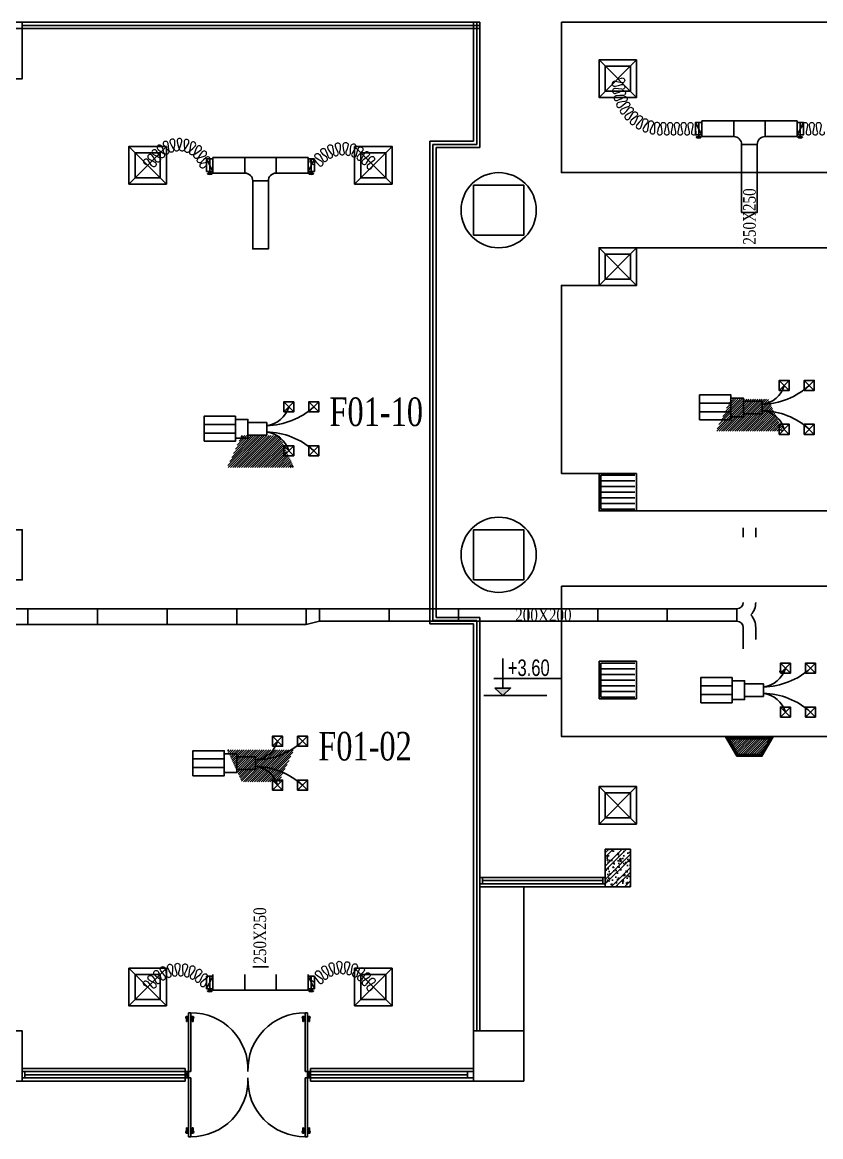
# Model space of a CAD drawing. Header units: metres. Extents: x 352651 to 530851, y -87517 to -24441.
# Drawn here: x 375533 to 388269, y -74148 to -56360 of the extents above; entities that cross this region are included whole.
import ezdxf

# ---------------------------------------------------------------- set-up
doc = ezdxf.new("R2010")
doc.units = ezdxf.units.M
doc.header["$LTSCALE"] = 300
doc.header["$MEASUREMENT"] = 0
doc.layers.get('0').update_dxf_attribs({"linetype": 'CONTINUOUS'})
for name, color, linetype in [('CUA', 8, 'CONTINUOUS'), ('CUAGIO', 2, 'CONTINUOUS'), ('DIFFUSER', 4, 'CONTINUOUS'), ('DUCT', 2, 'CONTINUOUS'), ('FCU', 1, 'CONTINUOUS'), ('FLEX', 5, 'CONTINUOUS'), ('KICH-THUOC', 9, 'CONTINUOUS'), ('KT', 1, 'CONTINUOUS'), ('NOITHAT', 145, 'CONTINUOUS'), ('THAY', 9, 'CONTINUOUS'), ('TUONG', 7, 'CONTINUOUS'), ('vach', 6, 'CONTINUOUS')]:
    doc.layers.add(name, color=color, linetype=linetype)
doc.layers.add('noi mem', color=5, linetype='BATTING', lineweight=0)
doc.styles.add('ANO', font='VnAvantH.TTF')
doc.styles.add('PHU', font='vntimeh.shx', dxfattribs={"width": 0.8})
doc.styles.add('ROMANS', font='romans.shx', dxfattribs={"width": 0.75, "bigfont": 'romancvn.shx'})
doc.linetypes.add('BATTING', pattern='A,0.0001,-0.1,[134,ltypeshp.shx,S=0.1,R=0,X=-0.1,Y=0],-0.2,[134,ltypeshp.shx,S=0.1,R=180,X=0.1,Y=0],-0.1', length=0.4001)

# ---------------------------------------------------------------- blocks, each defined once
blk = doc.blocks.new('cot1')
at = {"layer": 'vach'}
blk.add_lwpolyline([(-400, -400), (400, -400), (400, 400), (-400, 400)], close=True, dxfattribs=at)
blk = doc.blocks.new('SAD')
at = {"layer": 'CUAGIO', "color": 8}
for p, q in [((-300, -300), (300, 300)), ((300, -300), (-300, 300))]:
    blk.add_line(p, q, dxfattribs=at)
at = {"layer": 'CUAGIO'}
blk.add_lwpolyline([(300, -300), (300, 300), (-300, 300), (-300, -300)], close=True, dxfattribs=at)
at = {"layer": 'CUAGIO', "color": 8}
blk.add_lwpolyline([(200, -200), (200, 200), (-200, 200), (-200, -200)], close=True, dxfattribs=at)
blk = doc.blocks.new('SAG')
at = {"layer": 'CUAGIO'}
for p, q in [((-300, 300), (-300, -300)), ((300, 300), (-300, 300)), ((300, -300), (300, 300)), ((-300, -300), (300, -300))]:
    blk.add_line(p, q, dxfattribs=at)
at = {"layer": 'CUAGIO', "color": 8}
for p, q in [((-270, 270), (-270, -270)), ((-180, -270), (-180, 270)), ((-90, -270), (-90, 270)), ((0, -270), (0, 270)), ((90, -270), (90, 270)), ((180, -270), (180, 270)), ((270, -270), (270, 270)), ((-270, -270), (270, -270))]:
    blk.add_line(p, q, dxfattribs=at)
blk = doc.blocks.new('COTSAN')
for p, q in [((0, 1.04), (0, 5.58)), ((-1.34, 2.54), (8.9, 2.54))]:
    blk.add_line(p, q)
blk.add_lwpolyline([(-1.2, 1.11), (1.2, 1.11), (0, 0)], close=True)
blk.add_solid([(-1.2, 1.11), (1.2, 1.11), (0, 0)])
at = {"style": 'ANO', "width": 0.75}
blk.add_attdef('+0.000', (0.77, 2.94), '', height=2.5, dxfattribs=at)
blk = doc.blocks.new('1-van gio D200')
at = {"layer": 'CUAGIO'}
h = blk.add_hatch(dxfattribs=at)
h.set_pattern_fill('ANSI31', color=256, scale=100, style=0)
edge = h.paths.add_edge_path()
edge.add_ellipse((486127, -58494), major_axis=(-38.1, 0), ratio=0.310482, start_angle=0, end_angle=360, ccw=False)
for p, q in [((486167, -58437), (486087, -58277)), ((486127, -58257), (486127, -58494))]:
    blk.add_line(p, q, dxfattribs=at)
blk.add_lwpolyline([(486177, -58457), (486077, -58457), (486077, -58257), (486177, -58257)], close=True, dxfattribs=at)
at = {"layer": 'CUAGIO', "const_width": 3}
for points in [[(486167, -58437), (486087, -58277)], [(486127, -58257), (486127, -58494)]]:
    blk.add_lwpolyline(points, dxfattribs=at)
at = {"layer": 'CUAGIO', "const_width": 5.35}
blk.add_lwpolyline([(486131, -58357, -1), (486123, -58357, -1)], format="xyb", close=True, dxfattribs=at)
at = {"layer": 'CUAGIO', "extrusion": (0, 0, -1)}
blk.add_ellipse((486127, -58494), major_axis=(-38.1, 0), ratio=0.310482, start_param=-1.570796, end_param=4.712389, dxfattribs=at)
blk = doc.blocks.new('FCU_STD')
at = {"layer": 'DIFFUSER', "ltscale": 1.5}
for p, q in [((370, 270), (530, 430)), ((370, 430), (530, 270)), ((770, 270), (930, 430)), ((770, 430), (930, 270)), ((370, -430), (530, -270)), ((370, -270), (530, -430)), ((770, -430), (930, -270)), ((770, -270), (930, -430))]:
    blk.add_line(p, q, dxfattribs=at)
at = {"layer": 'DIFFUSER'}
for points in [[(370, 270), (530, 270), (530, 430), (370, 430)], [(770, 270), (930, 270), (930, 430), (770, 430)], [(370, -430), (530, -430), (530, -270), (370, -270)], [(770, -430), (930, -430), (930, -270), (770, -270)]]:
    blk.add_lwpolyline(points, close=True, dxfattribs=at)
at = {"layer": 'DUCT'}
for points in [[(-400, -150), (-200, -150), (-200, 150), (-400, 150)], [(-200, -100), (100, -100), (100, 100), (-200, 100)]]:
    blk.add_lwpolyline(points, close=True, dxfattribs=at)
at = {"layer": 'FCU', "ltscale": 1.5}
for p, q in [((-900, 70), (-400, 70)), ((-900, -70), (-400, -70))]:
    blk.add_line(p, q, dxfattribs=at)
at = {"layer": 'FCU'}
blk.add_lwpolyline([(-900, -200), (-400, -200), (-400, 200), (-900, 200)], close=True, dxfattribs=at)
at = {"layer": 'FLEX'}
for points in [[(100, 50, 0.3), (450, 350)], [(100, 50, 0.18), (850, 350)], [(100, -50, -0.3), (450, -350)], [(100, -50, -0.18), (850, -350)]]:
    blk.add_lwpolyline(points, format="xyb", dxfattribs=at)

msp = doc.modelspace()

# ---------------------------------------------------------------- hatches: boundary and pattern name
at = {"layer": 'KICH-THUOC'}
h = msp.add_hatch(dxfattribs=at)
h.set_pattern_fill('ANSI31', color=2, scale=200, style=0)
h.set_pattern_definition([(45, (-203304.336, -284.07), (-17.6776695, 17.6776695), [])])
h.paths.add_polyline_path([(387432.5, -62373.5), (386832.5, -62373.5), (386599, -62883.5), (387666, -62883.5)])
h = msp.add_hatch(dxfattribs=at)
h.set_pattern_fill('ANSI31', color=2, scale=200, style=0)
h.set_pattern_definition([(45, (-203304.336, -884.07), (-17.6776695, 17.6776695), [])])
h.paths.add_polyline_path([(379632.5, -62956.4), (379032.5, -62956.4), (378799, -63466.4), (379866, -63466.4)])
h = msp.add_hatch(dxfattribs=at)
h.set_pattern_fill('DOTS', color=2, scale=200, style=0)
h.set_pattern_definition([(0, (-203304.336, -94.412), (6.25, 12.5), [0, -12.5])])
h.paths.add_polyline_path([(386803.8, -67795.5), (387461.3, -67795.5), (387315.3, -68045.5), (386949.7, -68045.5)], flags=16)
h.paths.add_polyline_path([(386751.5, -67765.5), (387513.5, -67765.5), (387332.5, -68075.5), (386932.5, -68075.5)])
h = msp.add_hatch(dxfattribs=at)
h.set_pattern_fill('ANSI31', color=2, scale=200, style=0)
h.set_pattern_definition([(45, (-203304.336, -94.412), (-17.6776695, 17.6776695), [])])
h.paths.add_polyline_path([(386803.8, -67795.5), (386905.6, -67969.9), (387359.5, -67969.9), (387461.3, -67795.5)])
h.paths.add_polyline_path([(386905.6, -67969.9), (386949.7, -68045.5), (387315.3, -68045.5), (387359.5, -67969.9)])
h = msp.add_hatch(dxfattribs=at)
h.set_pattern_fill('ANSI31', color=2, scale=200, style=0)
h.set_pattern_definition([(45, (-203304.336, -94.41), (-17.6776695, 17.6776695), [])])
h.paths.add_polyline_path([(379632.5, -68481), (379032.5, -68481), (378799, -67971), (379866, -67971)])
at = {"layer": 'NOITHAT', "linetype": 'Continuous'}
h = msp.add_hatch(dxfattribs=at)
h.set_pattern_fill('AR-CONC,_O', color=256, scale=30)
h.set_pattern_definition([(50, (-89100, -347750.56), (215.178055, -18.82564), [22.5, -247.5]), (355, (-89100, -347750.56), (-41.6254, 225.65764), [18, -198]), (100.4514, (-89082.07, -347752.12), (173.552815, 206.83186), [19.12206, -210.34263]), (46.1842, (-89100, -347690.56), (320.17231, -49.6557), [33.75, -371.25]), (96.6356, (-89073.32, -347694.7), (280.39881, 292.23536), [28.68309, -315.5139]), (351.1842, (-89100, -347690.56), (280.39858, 292.23558), [27, -297]), (21, (-89070, -347705.56), (179.072116, -120.78567), [22.5, -247.5]), (326, (-89070, -347705.56), (72.9946, 217.54501), [18, -198]), (71.4514, (-89055.08, -347715.62), (252.06679, 96.75915), [19.12206, -210.34263]), (37.5, (-89100, -347750.556), (3.647957, 99.868156), [0, -195.6, 0, -201, 0, -198.75]), (7.5, (-89100, -347750.56), (78.920861, 118.323514), [0, -114.6, 0, -191.1, 0, -75.75]), (327.5, (-89166.9, -347750.556), (160.146731, -6.766462), [0, -75, 0, -234, 0, -310.5]), (317.5, (-89196.9, -347750.56), (174.95585, 30.031495), [0, -97.5, 0, -155.4, 0, -220.5])])
h.paths.add_polyline_path([(384832.5, -70159.6), (385232.5, -70159.6), (385232.5, -69559.6), (384832.5, -69559.6)])
h = msp.add_hatch(dxfattribs=at)
h.set_pattern_fill('ANSI32,_O', color=256, scale=400)
h.set_pattern_definition([(45, (-89100, -347750.56), (-106.066017, 106.066017), []), (45, (-89029.29, -347750.56), (-106.066017, 106.066017), [])])
h.paths.add_polyline_path([(384832.5, -70159.6), (385232.5, -70159.6), (385232.5, -69559.6), (384832.5, -69559.6)])

# ---------------------------------------------------------------- linework, layer by layer
for points in [[(384132.5, -56359.6), (390132.5, -56359.6), (390132.5, -58759.6), (384132.5, -58759.6)], [(389532.5, -64159.6), (389532.5, -63559.6), (390132.5, -63559.6), (390132.5, -60559.6), (389532.5, -60559.6), (389532.5, -59959.6), (384732.5, -59959.6), (384732.5, -60559.6), (384132.5, -60559.6), (384132.5, -63559.6), (384732.5, -63559.6), (384732.5, -64159.6)], [(384132.5, -65359.6), (390132.5, -65359.6), (390132.5, -67759.6), (384132.5, -67759.6)]]:
    msp.add_lwpolyline(points, close=True)
at = {"layer": 'CUA', "linetype": 'Continuous'}
for p, q in [((375532.5, -56359.6), (382832.5, -56359.6)), ((382732.5, -58259.6), (382732.5, -56359.6)), ((382782.5, -58309.6), (382782.5, -56359.6)), ((382832.5, -58359.6), (382832.5, -56359.6)), ((375532.5, -56409.6), (382832.5, -56409.6)), ((375532.5, -56459.6), (382832.5, -56459.6)), ((382032.5, -65959.6), (382032.5, -58259.6)), ((382032.5, -58259.6), (382732.5, -58259.6)), ((382082.5, -65909.6), (382082.5, -58309.6)), ((382082.5, -58309.6), (382782.5, -58309.6)), ((382132.5, -65859.6), (382132.5, -58359.6)), ((382132.5, -58359.6), (382832.5, -58359.6)), ((382032.5, -65959.6), (382732.5, -65959.6)), ((382082.5, -65909.6), (382782.5, -65909.6)), ((382132.5, -65859.6), (382832.5, -65859.6)), ((382732.5, -65959.6), (382732.5, -72459.6)), ((382782.5, -65909.6), (382782.5, -72459.6)), ((382832.5, -65859.6), (382832.5, -72459.6)), ((384832.5, -70009.6), (382832.5, -70009.6)), ((382832.5, -70009.6), (384832.5, -70009.6)), ((382872.5, -70059.6), (384792.5, -70059.6)), ((382832.5, -70109.6), (384832.5, -70109.6)), ((383532.5, -72459.6), (383532.5, -70159.6)), ((375532.5, -73109.6), (378132.5, -73109.6)), ((378132.5, -73109.6), (375532.5, -73109.6)), ((382732.5, -73109.6), (380132.5, -73109.6)), ((380132.5, -73109.6), (382732.5, -73109.6)), ((378132.5, -73209.6), (375532.5, -73209.6)), ((378132.5, -73159.6), (375572.5, -73159.6)), ((382632.5, -73159.6), (380132.5, -73159.6)), ((382732.5, -73209.6), (380132.5, -73209.6))]:
    msp.add_line(p, q, dxfattribs=at)
at = {"layer": 'CUA'}
for p, q in [((382732.5, -56359.6), (382832.5, -56359.6)), ((378157.4, -72219.6), (378157.4, -72274.5)), ((378182.5, -73109.6), (378182.5, -72171.1)), ((378222.5, -72171.1), (378182.5, -72171.1)), ((378222.5, -73109.6), (378222.5, -72171.1)), ((378250.3, -72219.6), (378250.3, -72274.5)), ((380014.8, -72219.6), (380014.8, -72274.5)), ((380042.5, -73109.6), (380042.5, -72171.1)), ((380042.5, -72171.1), (380082.5, -72171.1)), ((380082.5, -73109.6), (380082.5, -72171.1)), ((380107.7, -72219.6), (380107.7, -72274.5)), ((378182, -72245.8), (378132.8, -72245.8)), ((378151.5, -72262), (378151.5, -72311.3)), ((378151.5, -72311.3), (378163.3, -72311.3)), ((378163.3, -72262), (378163.3, -72311.3)), ((378225.6, -72245.8), (378274.8, -72245.8)), ((378244.4, -72262), (378244.4, -72311.3)), ((378256.2, -72311.3), (378244.4, -72311.3)), ((378256.2, -72262), (378256.2, -72311.3)), ((380039.4, -72245.8), (379990.2, -72245.8)), ((380008.9, -72262), (380008.9, -72311.3)), ((380008.9, -72311.3), (380020.7, -72311.3)), ((380020.7, -72262), (380020.7, -72311.3)), ((380083, -72245.8), (380132.2, -72245.8)), ((380101.7, -72262), (380101.7, -72311.3)), ((380113.6, -72311.3), (380101.7, -72311.3)), ((380113.6, -72262), (380113.6, -72311.3)), ((378132.5, -73209.6), (378132.5, -73109.6)), ((378182.5, -73109.6), (378132.5, -73209.6)), ((378182.5, -73209.6), (378132.5, -73109.6)), ((378182.5, -73109.6), (378132.5, -73109.6)), ((378132.5, -73109.6), (378132.5, -73209.6)), ((378182.5, -73209.6), (378132.5, -73109.6)), ((378182.5, -73109.6), (378132.5, -73209.6)), ((378182.5, -73109.6), (378132.5, -73109.6)), ((378182.5, -73109.6), (378132.5, -73109.6)), ((378182.5, -73109.6), (378182.5, -73209.6)), ((378182.5, -73209.6), (378182.5, -73109.6)), ((378222.5, -73109.6), (378182.5, -73109.6)), ((380042.5, -73109.6), (380082.5, -73109.6)), ((380082.5, -73109.6), (380082.5, -73209.6)), ((380082.5, -73109.6), (380132.5, -73209.6)), ((380082.5, -73209.6), (380132.5, -73109.6)), ((380082.5, -73109.6), (380132.5, -73109.6)), ((380082.5, -73209.6), (380082.5, -73109.6)), ((380082.5, -73209.6), (380132.5, -73109.6)), ((380082.5, -73109.6), (380132.5, -73209.6)), ((380082.5, -73109.6), (380132.5, -73109.6)), ((380132.5, -73209.6), (380132.5, -73109.6)), ((380132.5, -73109.6), (380132.5, -73209.6)), ((378182.5, -73209.6), (378132.5, -73209.6)), ((378182.5, -73209.6), (378132.5, -73209.6)), ((378182.5, -73209.6), (378132.5, -73209.6)), ((378182.5, -73209.6), (378182.5, -74148)), ((378222.5, -73209.6), (378182.5, -73209.6)), ((378222.5, -73209.6), (378222.5, -74148)), ((380042.5, -73209.6), (380042.5, -74148)), ((380042.5, -73209.6), (380082.5, -73209.6)), ((380082.5, -73209.6), (380082.5, -74148)), ((380082.5, -73209.6), (380132.5, -73209.6)), ((380082.5, -73209.6), (380132.5, -73209.6)), ((378182, -74073.3), (378132.8, -74073.3)), ((378151.5, -74007.8), (378163.3, -74007.8)), ((378151.5, -74057.1), (378151.5, -74007.8)), ((378157.4, -74099.5), (378157.4, -74044.6)), ((378163.3, -74057.1), (378163.3, -74007.8)), ((378222.5, -74148), (378182.5, -74148)), ((378225.6, -74073.3), (378274.8, -74073.3)), ((378244.4, -74057.1), (378244.4, -74007.8)), ((378256.2, -74007.8), (378244.4, -74007.8)), ((378250.3, -74099.5), (378250.3, -74044.6)), ((378256.2, -74057.1), (378256.2, -74007.8)), ((380039.4, -74073.3), (379990.2, -74073.3)), ((380008.9, -74057.1), (380008.9, -74007.8)), ((380008.9, -74007.8), (380020.7, -74007.8)), ((380014.8, -74099.5), (380014.8, -74044.6)), ((380020.7, -74057.1), (380020.7, -74007.8)), ((380042.5, -74148), (380082.5, -74148)), ((380083, -74073.3), (380132.2, -74073.3)), ((380113.6, -74007.8), (380101.7, -74007.8)), ((380101.7, -74057.1), (380101.7, -74007.8)), ((380107.7, -74099.5), (380107.7, -74044.6)), ((380113.6, -74057.1), (380113.6, -74007.8))]:
    msp.add_line(p, q, dxfattribs=at)
at = {"layer": 'CUA', "linetype": 'Continuous'}
for points in [[(382832.5, -70109.6), (382872.5, -70109.6), (382872.5, -70009.6), (382832.5, -70009.6)], [(384832.5, -70109.6), (384792.5, -70109.6), (384792.5, -70009.6), (384832.5, -70009.6)], [(375532.5, -73209.6), (375572.5, -73209.6), (375572.5, -73109.6), (375532.5, -73109.6)], [(382732.5, -73209.6), (382632.5, -73209.6), (382632.5, -73109.6), (382732.5, -73109.6)], [(382732.5, -73109.6), (382732.5, -73109.6), (382632.5, -73109.6), (382632.5, -73109.6)]]:
    msp.add_lwpolyline(points, close=True, dxfattribs=at)
at = {"layer": 'CUA'}
for centre in [(378157.4, -72245.8), (378250.3, -72245.8), (380014.8, -72245.8), (380107.7, -72245.8), (378157.4, -74073.3), (378250.3, -74073.3), (380014.8, -74073.3), (380107.7, -74073.3)]:
    msp.add_circle(centre, 17.3, dxfattribs=at)
for centre, start, end in [((378230.2, -73074.1), 357.74899, 90.48779), ((380034.8, -73074.1), 89.51221, 182.25101), ((378230.2, -73245), 269.51221, 2.25101), ((380034.8, -73245), 177.74899, 270.48779)]:
    msp.add_arc(centre, 903, start, end, dxfattribs=at)
at = {"layer": 'CUAGIO'}
for p, q in [((386372.5, -58183.5), (386372.5, -57933.5)), ((386882.5, -58183.5), (386882.5, -57933.5)), ((387382.5, -57933.5), (387382.5, -58183.5)), ((387892.5, -58183.5), (387892.5, -57933.5)), ((387007.5, -58308.5), (387257.5, -58308.5)), ((378572.5, -58766.4), (378572.5, -58516.4)), ((379082.5, -58766.4), (379082.5, -58516.4)), ((379582.5, -58516.4), (379582.5, -58766.4)), ((380092.5, -58766.4), (380092.5, -58516.4)), ((379207.5, -58891.4), (379457.5, -58891.4)), ((379457.5, -71436), (379207.5, -71436)), ((378572.5, -71561), (378572.5, -71811)), ((379082.5, -71561), (379082.5, -71811)), ((379582.5, -71561), (379582.5, -71811)), ((380092.5, -71561), (380092.5, -71811))]:
    msp.add_line(p, q, dxfattribs=at)
at = {"layer": 'CUAGIO', "ltscale": 1.5}
for p, q in [((386882.5, -57933.5), (387382.5, -57933.5)), ((379082.5, -58516.4), (379582.5, -58516.4)), ((379082.5, -71811), (379582.5, -71811))]:
    msp.add_line(p, q, dxfattribs=at)
at = {"layer": 'CUAGIO'}
for points in [[(386372.5, -58158.5), (386322.5, -58158.5), (386322.5, -57958.5), (386372.5, -57958.5)], [(387892.5, -58158.5), (387942.5, -58158.5), (387942.5, -57958.5), (387892.5, -57958.5)], [(378572.5, -58741.4), (378522.5, -58741.4), (378522.5, -58541.4), (378572.5, -58541.4)], [(380092.5, -58741.4), (380142.5, -58741.4), (380142.5, -58541.4), (380092.5, -58541.4)], [(378572.5, -71586), (378522.5, -71586), (378522.5, -71786), (378572.5, -71786)], [(380092.5, -71586), (380142.5, -71586), (380142.5, -71786), (380092.5, -71786)]]:
    msp.add_lwpolyline(points, close=True, dxfattribs=at)
for points in [[(386372.5, -57933.5), (386882.5, -57933.5)], [(386882.5, -57933.5), (386697.5, -57933.5)], [(387892.5, -57933.5), (387382.5, -57933.5)], [(387382.5, -57933.5), (387567.5, -57933.5)], [(378572.5, -58516.4), (379082.5, -58516.4)], [(379082.5, -58516.4), (378897.5, -58516.4)], [(380092.5, -58516.4), (379582.5, -58516.4)], [(379582.5, -58516.4), (379767.5, -58516.4)], [(378572.5, -71811), (379082.5, -71811)], [(379582.5, -71811), (380092.5, -71811)]]:
    msp.add_lwpolyline(points, dxfattribs=at)
for points in [[(386372.5, -58183.5), (386882.5, -58183.5, -0.4142136), (387007.5, -58308.5), (387007.5, -59393.5), (387257.5, -59393.5), (387257.5, -58308.5, -0.4142136), (387382.5, -58183.5), (387567.5, -58183.5)], [(387892.5, -58183.5), (387382.5, -58183.5, 0.4142136), (387257.5, -58308.5), (387257.5, -59393.5), (387007.5, -59393.5), (387007.5, -58308.5, 0.4142136), (386882.5, -58183.5), (386697.5, -58183.5)], [(378572.5, -58766.4), (379082.5, -58766.4, -0.4142136), (379207.5, -58891.4), (379207.5, -59976.4), (379457.5, -59976.4), (379457.5, -58891.4, -0.4142136), (379582.5, -58766.4), (379767.5, -58766.4)], [(380092.5, -58766.4), (379582.5, -58766.4, 0.4142136), (379457.5, -58891.4), (379457.5, -59976.4), (379207.5, -59976.4), (379207.5, -58891.4, 0.4142136), (379082.5, -58766.4), (378897.5, -58766.4)]]:
    msp.add_lwpolyline(points, format="xyb", dxfattribs=at)
at = {"layer": 'KICH-THUOC', "color": 2}
for p, q in [((387032.5, -64580.1), (387032.5, -64429)), ((387232.5, -64580.1), (387232.5, -64429)), ((370462.5, -65720.1), (386769.8, -65720.1)), ((375622.5, -65970.1), (375622.5, -65720.1)), ((376732.5, -65970.1), (376732.5, -65720.1)), ((377842.5, -65970.1), (377842.5, -65720.1)), ((378952.5, -65970.1), (378952.5, -65720.1)), ((380062.5, -65970.1), (380062.5, -65720.1)), ((380272.5, -65720.1), (380272.5, -65920.1)), ((381382.5, -65720.1), (381382.5, -65920.1)), ((382492.5, -65720.1), (382492.5, -65920.1)), ((383602.5, -65720.1), (383602.5, -65920.1)), ((384712.5, -65720.1), (384712.5, -65920.1)), ((385822.5, -65720.1), (385822.5, -65920.1)), ((386769.8, -65720.1), (386932.5, -65720.1)), ((386932.5, -65720.1), (386932.5, -65920.1)), ((373402.5, -65970.1), (380062.5, -65970.1)), ((380062.5, -65970.1), (380272.5, -65920.1)), ((380272.5, -65920.1), (386769.8, -65920.1)), ((386769.8, -65920.1), (386932.5, -65920.1)), ((387032.5, -66361), (387032.5, -66020.1)), ((387232.5, -66009.8), (387232.5, -66209.8)), ((387232.5, -66171.3), (387232.5, -66020.1))]:
    msp.add_line(p, q, dxfattribs=at)
at = {"layer": 'KICH-THUOC', "ltscale": 1.5}
msp.add_line((387604.8, -66720.9), (387680.1, -66720.9), dxfattribs=at)
at = {"layer": 'KICH-THUOC', "color": 2}
for points in [[(386751.5, -67765.5), (387513.5, -67765.5), (387332.5, -68075.5), (386932.5, -68075.5)], [(386803.8, -67795.5), (387461.3, -67795.5), (387315.3, -68045.5), (386949.7, -68045.5)]]:
    msp.add_lwpolyline(points, close=True, dxfattribs=at)
for centre, radius, start, end in [((386932.5, -65620.1), 100, 270, 0), ((386932.5, -65620.1), 300, 318.19024, 0), ((386932.5, -66020.1), 100, 0, 90), ((386932.5, -66020.1), 300, 0, 41.80976)]:
    msp.add_arc(centre, radius, start, end, dxfattribs=at)
at = {"layer": 'noi mem', "linetype": 'ByBlock', "ltscale": 1.5}
for points in [[(385042.5, -57259.6), (385092.5, -57249.1, -1.3333333), (385092.5, -57324.1), (385042.5, -57313.6), (384992.5, -57303.2, 1.3333333), (384992.5, -57378.2), (385042.6, -57367.6), (385091.5, -57354.7, -1.3333333), (385095.2, -57429.6), (385045.3, -57421.6), (384993.8, -57417.6, 1.3333333), (385003.4, -57492), (385052.1, -57475.1), (385098.4, -57454.8, -1.3333333), (385113.7, -57528.2), (385063.1, -57528), (385011.7, -57532, 1.3333333), (385032.6, -57604.1), (385078.2, -57579.9), (385120.8, -57552.7, -1.3333333), (385147.2, -57622.9), (385097.2, -57630.5), (385046.9, -57642.3, 1.3333333), (385078.7, -57710.3), (385120, -57679.4), (385157.9, -57646, -1.3333333), (385194.8, -57711.3), (385146.6, -57726.5), (385098.8, -57745.9, 1.3333333), (385140.6, -57808.2), (385176.7, -57771.3), (385209, -57732.4, -1.3333333), (385255.5, -57791.2), (385210.2, -57813.7), (385165.9, -57840.3, 1.3333333), (385216.8, -57895.4), (385246.8, -57853.4), (385272.8, -57809.9, -1.3333333), (385327.8, -57860.9), (385286.4, -57890.1), (385246.8, -57923.2, 1.3333333), (385305.6, -57969.7), (385328.8, -57923.6), (385347.7, -57876.7, -1.3333333), (385409.9, -57918.6), (385373.6, -57953.8), (385339.5, -57992.6, 1.3333333), (385404.8, -58029.6), (385420.6, -57980.4), (385432.1, -57931.2, -1.3333333), (385500, -57963), (385469.5, -58003.4), (385441.8, -58046.9, 1.3333333), (385512, -58073.4), (385520, -58022.5), (385523.8, -57972, -1.3333333), (385595.8, -57993), (385571.9, -58037.6), (385551.2, -58084.9, 1.3333333), (385624.6, -58100.2), (385624.7, -58048.6), (385620.7, -57998.2, -1.3333333), (385695.1, -58007.9), (385678.3, -58055.6), (385665.2, -58105.5, 1.3333333), (385740.1, -58109.4), (385732.2, -58058.4), (385721.8, -58008.4, -1.3333333), (385796.8, -58008.5), (385786.3, -58058.5), (385775.8, -58108.5, 1.3333333), (385850.8, -58108.5), (385840.3, -58058.5), (385829.8, -58008.5, -1.3333333), (385904.8, -58008.5), (385894.3, -58058.5), (385883.8, -58108.5, 1.3333333), (385958.8, -58108.5), (385948.3, -58058.5), (385937.9, -58008.5, -1.3333333), (386012.9, -58008.5), (386002.4, -58058.5), (385991.9, -58108.5, 1.3333333), (386066.9, -58108.5), (386056.4, -58058.5), (386045.9, -58008.5, -1.3333333), (386120.9, -58008.5), (386110.4, -58058.5), (386099.9, -58108.5, 1.3333333), (386174.9, -58108.5), (386164.5, -58058.5), (386154, -58008.5, -1.3333333), (386229, -58008.5), (386218.5, -58058.5), (386208, -58108.5, 1.3333333), (386283, -58108.5), (386272.5, -58058.5)], [(387992.5, -58058.5), (387982.2, -58008.5, -1.3333333), (388057.2, -58008.5), (388046.9, -58058.5), (388036.5, -58108.5, 1.3333333), (388111.5, -58108.5), (388101.2, -58058.5), (388090.9, -58008.5, -1.3333333), (388165.9, -58008.5), (388155.5, -58058.5), (388145.2, -58108.5, 1.3333333), (388220.2, -58108.5), (388209.9, -58058.5), (388199.6, -58008.5, -1.3333333), (388274.6, -58008.5), (388264.2, -58058.5), (388253.9, -58108.5, 1.3333333), (388328.9, -58108.5)]]:
    msp.add_lwpolyline(points, format="xyb", dxfattribs=at)
at = {"layer": 'noi mem', "ltscale": 1.5}
for points in [[(378472.5, -58641.4), (378434, -58675.7, -1.3333333), (378399.1, -58609.3), (378449.1, -58597), (378499.2, -58584.7, 1.3333333), (378464.3, -58518.3), (378425.8, -58552.6), (378389.9, -58588.6, -1.3333333), (378351.3, -58524.3), (378399.9, -58509.6), (378447.7, -58488.6, 1.3333333), (378402.2, -58429), (378369.4, -58469.7), (378342.5, -58512.8, -1.3333333), (378290.5, -58458.7), (378334.7, -58433.5), (378376.6, -58402.4, 1.3333333), (378318.9, -58354.5), (378296.1, -58401.5), (378279.4, -58449.5, -1.3333333), (378216.7, -58408.3), (378254.1, -58373.9), (378288.1, -58334.3, 1.3333333), (378221.2, -58300.4), (378209.3, -58351.2), (378203.8, -58401.8, -1.3333333), (378133.5, -58375.6), (378162.3, -58333.7), (378186.6, -58287.5, 1.3333333), (378113.8, -58269.4), (378113.6, -58321.6), (378119.4, -58372.1, -1.3333333), (378045.1, -58362.2), (378063.9, -58315), (378077.3, -58264.5, 1.3333333), (378002.3, -58263), (378013.7, -58314), (378030.6, -58361.9, -1.3333333), (377955.9, -58368.8), (377963.7, -58318.6), (377965.6, -58266.4, 1.3333333), (377892.1, -58281.7), (377914.6, -58328.8), (377941.7, -58371.8, -1.3333333), (377870.5, -58395.1), (377866.9, -58344.4), (377857.1, -58293.2, 1.3333333), (377788.9, -58324.4), (377821.3, -58365.3), (377857.3, -58401.2, -1.3333333), (377793, -58439.8), (377778.2, -58391.2), (377757.3, -58343.4, 1.3333333), (377697.7, -58388.9), (377738.4, -58421.7), (377781.5, -58448.6, -1.3333333), (377727.4, -58500.6), (377702.2, -58456.4), (377673.7, -58413.5, 1.3333333), (377623, -58468.8), (377668.3, -58493.4), (377713.5, -58518.1, -1.3333333), (377662.8, -58573.4), (377634.3, -58530.4), (377605.9, -58487.5, 1.3333333), (377555.2, -58542.8), (377600.4, -58567.4), (377645.6, -58592.1, -1.3333333), (377594.9, -58647.4), (377566.5, -58604.4), (377538, -58561.5, 1.3333333), (377487.3, -58616.8), (377532.5, -58641.4)], [(380192.5, -58641.4), (380147.7, -58617.3, -1.3333333), (380195, -58559.1), (380227.8, -58598), (380260.5, -58636.9, 1.3333333), (380307.9, -58578.9), (380263.2, -58554.6), (380219.9, -58526.5, -1.3333333), (380271.6, -58472.2), (380301.8, -58514.1), (380326.3, -58557.9, 1.3333333), (380383.6, -58509.6), (380344.7, -58478.1), (380308.5, -58441.2, -1.3333333), (380370.9, -58399.5), (380391.2, -58447), (380405.4, -58495.1, 1.3333333), (380472, -58460.5), (380440.9, -58421.2), (380413.7, -58377.3, -1.3333333), (380483.7, -58350.3), (380493.1, -58401.1), (380496.4, -58451.1, 1.3333333), (380569, -58431.9), (380547.2, -58386.8), (380530.3, -58337.9, -1.3333333), (380604.5, -58326.9), (380602.5, -58378.5), (380594.9, -58428.1, 1.3333333), (380669.8, -58425.2), (380658.5, -58376.4), (380652.6, -58325.1, -1.3333333), (380727.4, -58330.5), (380714.3, -58380.5), (380696, -58427.1, 1.3333333), (380769.7, -58440.8), (380769.3, -58390.7), (380774.9, -58339.3, -1.3333333), (380846.7, -58361), (380822.9, -58406.8), (380794.8, -58448.4, 1.3333333), (380863.8, -58477.8), (380874.3, -58428.8), (380891, -58379.9, -1.3333333), (380956.3, -58416.8), (380923.1, -58456.3), (380886.6, -58490.7, 1.3333333), (380947.4, -58534.5), (380968.5, -58489), (380995.1, -58444.9, -1.3333333), (381051, -58494.9), (381010.2, -58526.3), (380969, -58556.2, 1.3333333), (381023.6, -58607.6), (381051, -58564.7), (381078.3, -58521.8, -1.3333333), (381133, -58573.2), (381091.8, -58603.1), (381050.6, -58632.9, 1.3333333), (381105.2, -58684.4), (381132.5, -58641.4)], [(377532.5, -71759.6), (377487.5, -71735.6, -1.3333333), (377535.2, -71677.7), (377567.4, -71717.2), (377599.5, -71756.8, 1.3333333), (377647.2, -71698.9), (377602.3, -71674.9), (377558.5, -71647.5, -1.3333333), (377609.9, -71592.9), (377639.9, -71635), (377664.7, -71678.8, 1.3333333), (377721.2, -71629.5), (377681.2, -71598.9), (377643.6, -71563.5, -1.3333333), (377704.7, -71520), (377725.9, -71567.1), (377741.7, -71614.9, 1.3333333), (377806.7, -71577.6), (377773.5, -71539.8), (377743.5, -71497.7, -1.3333333), (377812, -71467), (377823.5, -71517.4), (377829.6, -71567.4, 1.3333333), (377900.7, -71543.5), (377875.5, -71500), (377854.4, -71452.8, -1.3333333), (377927.5, -71436.1), (377929, -71487.7), (377925.2, -71537.9, 1.3333333), (377999.6, -71528.5), (377983.4, -71480.8), (377971.9, -71430.5, -1.3333333), (378046.8, -71428.4), (378038.2, -71479.3), (378024.6, -71527.8, 1.3333333), (378099.5, -71533.1), (378092.9, -71483.2), (378091.5, -71431.5, -1.3333333), (378165.4, -71444.1), (378146.9, -71492.4), (378124.2, -71537.3, 1.3333333), (378196.5, -71557.1), (378199.8, -71506.9), (378208.5, -71455.9, -1.3333333), (378278.6, -71482.8), (378251, -71526.5), (378219.9, -71566.1, 1.3333333), (378287, -71599.7), (378300.1, -71551), (378318.6, -71502.8, -1.3333333), (378382, -71542.8), (378346.5, -71580.3), (378308.2, -71613, 1.3333333), (378367.4, -71659.1), (378389.7, -71614), (378415, -71569.6, -1.3333333), (378471.5, -71618.9), (378431.1, -71650), (378390.7, -71681.1, 1.3333333), (378447.3, -71730.3), (378472.5, -71686)], [(380192.5, -71686), (380149.2, -71659.4, -1.3333333), (380199.4, -71603.6), (380230.4, -71643.9), (380261.3, -71684.2, 1.3333333), (380311.6, -71628.6), (380268.5, -71601.9), (380227, -71571.1, -1.3333333), (380281.7, -71519.8), (380309.7, -71563.1), (380331.8, -71608, 1.3333333), (380391.9, -71563.2), (380355.2, -71529.3), (380321.7, -71490, -1.3333333), (380386.5, -71452.3), (380404.1, -71500.8), (380415.5, -71549.5, 1.3333333), (380484.1, -71519.4), (380456, -71478.1), (380432.3, -71432.2, -1.3333333), (380503.9, -71410.1), (380510.1, -71461.4), (380510.2, -71511.4, 1.3333333), (380583.9, -71497.6), (380565.8, -71451), (380553, -71400.9, -1.3333333), (380627.8, -71395.6), (380622.3, -71446.9), (380611, -71495.7, 1.3333333), (380686, -71498.8), (380678.9, -71449.3), (380677.7, -71397.7, -1.3333333), (380751.8, -71409.3), (380734.8, -71458.1), (380712.9, -71503.1, 1.3333333), (380785.1, -71523.1), (380789.4, -71473.2), (380799.9, -71422.6, -1.3333333), (380869.5, -71450.7), (380841.9, -71494.4), (380810.4, -71533.2, 1.3333333), (380876.3, -71569), (380891.7, -71521.4), (380913.3, -71474.5, -1.3333333), (380974.8, -71517.6), (380938.1, -71553.9), (380898.6, -71584.7, 1.3333333), (380954.7, -71634.4), (380980.5, -71591.5), (381011.3, -71550.5, -1.3333333), (381062.2, -71605.6), (381018.9, -71633.1), (380975.6, -71659.7, 1.3333333), (381025.7, -71715.5), (381056.8, -71675.2), (381087.9, -71635, -1.3333333), (381138, -71690.8), (381094.7, -71717.4), (381051.3, -71744, 1.3333333), (381101.4, -71799.8), (381132.5, -71759.6)]]:
    msp.add_lwpolyline(points, format="xyb", dxfattribs=at)
at = {"layer": 'THAY', "linetype": 'Continuous'}
for p, q in [((382832.5, -70159.6), (382832.5, -70009.6)), ((382832.5, -70009.6), (384832.5, -70009.6)), ((384832.5, -70009.6), (384832.5, -70159.6)), ((384832.5, -70159.6), (382832.5, -70159.6)), ((375532.5, -73059.6), (378132.5, -73059.6)), ((378132.5, -73059.6), (378132.5, -73259.6)), ((380132.5, -73059.6), (380132.5, -73259.6)), ((380132.5, -73059.6), (382732.5, -73059.6)), ((375532.5, -73259.6), (378132.5, -73259.6)), ((380132.5, -73259.6), (382782.5, -73259.6))]:
    msp.add_line(p, q, dxfattribs=at)
at = {"layer": 'THAY'}
for centre in [(383132.5, -59359.6), (383132.5, -64859.6)]:
    msp.add_circle(centre, 600, dxfattribs=at)
at = {"layer": 'TUONG'}
for p, q in [((375532.5, -56359.6), (368732.5, -56359.6)), ((375532.5, -56459.6), (375532.5, -56359.6)), ((383898.3, -67103.5), (382896.9, -67103.5))]:
    msp.add_line(p, q, dxfattribs=at)
at = {"layer": 'vach'}
for p, q in [((384832.5, -69559.6), (385232.5, -69559.6)), ((384832.5, -69559.6), (384832.5, -70159.6)), ((385232.5, -69559.6), (385232.5, -70159.6)), ((385232.5, -70159.6), (384832.5, -70159.6))]:
    msp.add_line(p, q, dxfattribs=at)

# ---------------------------------------------------------------- block references
at = {"layer": 'CUAGIO', "xscale": -1}
for name, p, rotation in [('SAD', (385032.5, -57259.6), 180), ('SAD', (377532.5, -58641.4), 180), ('SAD', (385032.5, -60259.6), 180), ('SAG', (385032.5, -63859.6), 270)]:
    msp.add_blockref(name, p, dxfattribs=dict(at, rotation=rotation))
at = {"layer": 'CUAGIO'}
for name, p in [('1-van gio D200', (-99804.5, 298.9)), ('1-van gio D200', (-107604.5, -284.1)), ('SAD', (385032.5, -68859.6)), ('SAD', (377532.5, -71759.6)), ('1-van gio D200', (-105984.5, -13328.6))]:
    msp.add_blockref(name, p, dxfattribs=at)
at = {"layer": 'CUAGIO', "xscale": -1}
for name, p in [('1-van gio D200', (874069.5, 298.9)), ('1-van gio D200', (866269.5, -284.1)), ('SAD', (381132.5, -71759.6)), ('1-van gio D200', (864649.5, -13328.6))]:
    msp.add_blockref(name, p, dxfattribs=at)
at = {"layer": 'CUAGIO'}
for name, p, rotation in [('SAD', (381132.5, -58641.4), 180), ('SAG', (385032.5, -66859.6), 270)]:
    msp.add_blockref(name, p, dxfattribs=dict(at, rotation=rotation))
at = {"layer": 'KT', "ltscale": 1.5}
for p in [(387237.5, -62506.8), (379332.5, -62848.3), (387256, -67019.8), (379153.8, -68186.5)]:
    msp.add_blockref('FCU_STD', p, dxfattribs=at)
at = {"layer": 'THAY', "xscale": 105.3455155199626, "yscale": 105.3455155199626, "zscale": 105.34551552}
msp.add_blockref('COTSAN', (383196.6, -67103.5), dxfattribs=at).add_auto_attribs({'+0.000': '+3.60'})
at = {"layer": 'vach'}
for p in [(375132.5, -56859.6), (383132.5, -59359.6), (375132.5, -64859.6), (383132.5, -64859.6), (375132.5, -72859.6), (383132.5, -72859.6)]:
    msp.add_blockref('cot1', p, dxfattribs=at)

# ---------------------------------------------------------------- texts
at = {"layer": 'CUAGIO', "color": 2, "char_height": 200, "attachment_point": 1, "rotation": 90, "style": 'PHU'}
for insert, width in [((387032.2, -59909.1), 788.836), ((379222.2, -71386), 1955.253)]:
    msp.add_mtext('250x250', dxfattribs=dict(at, insert=insert, width=width))
at = {"layer": 'CUAGIO', "color": 2, "insert": (383395.2, -65720.1), "char_height": 200, "width": 924.737, "attachment_point": 1, "style": 'PHU'}
msp.add_mtext('200x200', dxfattribs=at)
at = {"layer": 'KT', "ltscale": 1.5, "char_height": 456.096, "width": 2517.297, "attachment_point": 1, "style": 'ROMANS'}
for s, insert in [('{\\fTimes New Roman|b0|i0|c0|p18;F01-10}', (380432.5, -62348.3)), ('{\\fTimes New Roman|b0|i0|c0|p18;F01-02}', (380253.8, -67686.5))]:
    msp.add_mtext(s, dxfattribs=dict(at, insert=insert))

doc.saveas('drawing.dxf')
